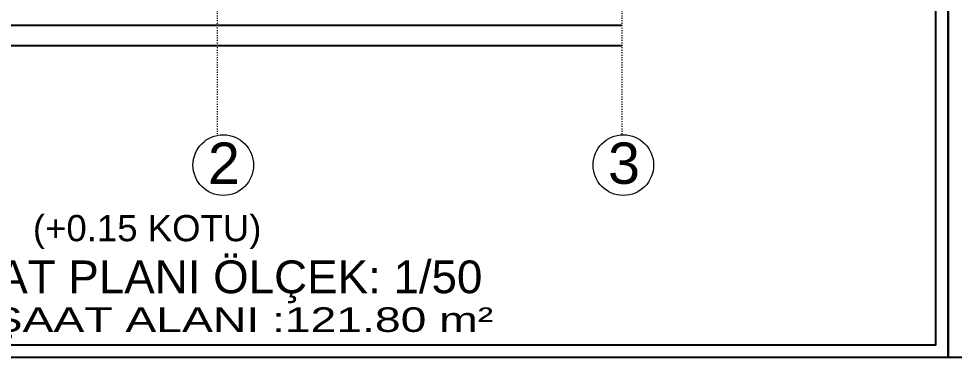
# Model space of a CAD drawing. Header units: centimetres. Extents: x -373760 to 14750, y -122502 to 29584.
# Drawn here: x -306833 to -295394, y -86589 to -82454 of the extents above; entities that cross this region are included whole.
import ezdxf
from ezdxf.enums import TextEntityAlignment as Align

# ---------------------------------------------------------------- set-up
doc = ezdxf.new("R2010")
doc.units = ezdxf.units.CM
doc.linetypes.add('ACAD_ISO03W100', pattern=[30, 12, -18])
doc.linetypes.add('DUZ', pattern=[0])
for name, color, linetype, lineweight in [('AKSLAR-P', 211, 'Continuous', 9), ('MS YAZI', 7, 'DUZ', 15), ('Ölçü iç KGK', 124, 'Continuous', 20)]:
    doc.layers.add(name, color=color, linetype=linetype, lineweight=lineweight)
doc.layers.add('CER', color=4, linetype='Continuous')
doc.layers.add('MH', color=20, linetype='Continuous')
doc.styles.get("Standard").update_dxf_attribs({"font": 'arial.ttf'})
doc.styles.add('YAZI', font='arial.ttf', dxfattribs={"height": 34})
doc.dimstyles.new('aydın ölçü', dxfattribs={"dimtxt": 10, "dimasz": 2.5, "dimexe": 5, "dimexo": 5, "dimtad": 1, "dimdec": 0, "dimtxsty": 'Standard', "dimblk": 'ARCHTICK', "dimcen": 2.5, "dimse1": 1, "dimse2": 1, "dimadec": 0, "dimazin": 0, "dimtfac": 1, "dimtdec": 0, "dimtix": 1, "dimtmove": 0, "dimatfit": 3, "dimfxl": 5, "dimfxlon": 1, "dimarcsym": 0})

# ---------------------------------------------------------------- blocks, each defined once
blk = doc.blocks.new('_ArchTick')
at = {"color": 0, "linetype": 'ByBlock', "const_width": 0.15}
blk.add_lwpolyline([(-0.5, -0.5), (0.5, 0.5)], dxfattribs=at)
blk = doc.blocks.new('*D259')
at = {"layer": 'Defpoints', "color": 0, "transparency": 16777216}
for p in [(-304406, -82532), (-309956, -82769), (-304406, -82769)]:
    blk.add_point(p, dxfattribs=at)
at = {"layer": 'Ölçü iç KGK', "color": 0, "lineweight": -2, "transparency": 16777216}
blk.add_line((-309956, -82532), (-304406, -82532), dxfattribs=at)
at = {"layer": 'Ölçü iç KGK', "color": 0, "lineweight": -2, "transparency": 16777216, "xscale": 2.5, "yscale": 2.5, "zscale": 2.5, "rotation": 180}
blk.add_blockref('_ArchTick', (-309956, -82532), dxfattribs=at)
at = {"layer": 'Ölçü iç KGK', "color": 0, "lineweight": -2, "transparency": 16777216, "xscale": 2.5, "yscale": 2.5, "zscale": 2.5}
blk.add_blockref('_ArchTick', (-304406, -82532), dxfattribs=at)
at = {"layer": 'Ölçü iç KGK', "color": 0, "transparency": 16777216, "insert": (-307181, -82527), "char_height": 10, "attachment_point": 5}
blk.add_mtext('5550', dxfattribs=at)
blk = doc.blocks.new('*D260')
at = {"layer": 'Defpoints', "color": 0, "transparency": 16777216}
for p in [(-299457, -82532), (-299457, -82532), (-304406, -82769)]:
    blk.add_point(p, dxfattribs=at)
at = {"layer": 'Ölçü iç KGK', "color": 0, "lineweight": -2, "transparency": 16777216}
blk.add_line((-304406, -82532), (-299457, -82532), dxfattribs=at)
at = {"layer": 'Ölçü iç KGK', "color": 0, "lineweight": -2, "transparency": 16777216, "xscale": 2.5, "yscale": 2.5, "zscale": 2.5, "rotation": 180}
blk.add_blockref('_ArchTick', (-304406, -82532), dxfattribs=at)
at = {"layer": 'Ölçü iç KGK', "color": 0, "lineweight": -2, "transparency": 16777216, "xscale": 2.5, "yscale": 2.5, "zscale": 2.5}
blk.add_blockref('_ArchTick', (-299457, -82532), dxfattribs=at)
at = {"layer": 'Ölçü iç KGK', "color": 0, "transparency": 16777216, "insert": (-301932, -82527), "char_height": 10, "attachment_point": 5}
blk.add_mtext('4949', dxfattribs=at)
blk = doc.blocks.new('*D261')
at = {"layer": 'Defpoints', "color": 0, "transparency": 16777216}
for p in [(-299457, -82783), (-309956, -82917), (-299457, -82917)]:
    blk.add_point(p, dxfattribs=at)
at = {"layer": 'Ölçü iç KGK', "color": 0, "lineweight": -2, "transparency": 16777216}
blk.add_line((-309956, -82783), (-299457, -82783), dxfattribs=at)
at = {"layer": 'Ölçü iç KGK', "color": 0, "lineweight": -2, "transparency": 16777216, "xscale": 2.5, "yscale": 2.5, "zscale": 2.5, "rotation": 180}
blk.add_blockref('_ArchTick', (-309956, -82783), dxfattribs=at)
at = {"layer": 'Ölçü iç KGK', "color": 0, "lineweight": -2, "transparency": 16777216, "xscale": 2.5, "yscale": 2.5, "zscale": 2.5}
blk.add_blockref('_ArchTick', (-299457, -82783), dxfattribs=at)
at = {"layer": 'Ölçü iç KGK', "color": 0, "transparency": 16777216, "insert": (-304707, -82778), "char_height": 10, "attachment_point": 5}
blk.add_mtext('10499', dxfattribs=at)

msp = doc.modelspace()

# ---------------------------------------------------------------- linework, layer by layer
at = {"layer": 'AKSLAR-P', "linetype": 'ACAD_ISO03W100'}
for p, q in [((-304406.38, -66063.28), (-304406.38, -83871.95)), ((-299457.03, -66063.45), (-299457.03, -83872.12))]:
    msp.add_line(p, q, dxfattribs=at)
at = {"layer": 'AKSLAR-P'}
for centre in [(-304331.58, -84242.24), (-299440.06, -84241.95)]:
    msp.add_circle(centre, 370.22, dxfattribs=at)
at = {"layer": 'CER', "color": 2}
for points in [[(-315410.17, -86588.86), (-295468.64, -86588.86), (-295468.64, -56588.86), (-315410.17, -56588.86)], [(-295468.64, -86588.86), (-275527.11, -86588.86), (-275527.11, -56588.86), (-295468.64, -56588.86)], [(-315260.17, -86438.86), (-295618.64, -86438.86), (-295618.64, -56738.86), (-315260.17, -56738.86)]]:
    msp.add_lwpolyline(points, close=True, dxfattribs=at)

# ---------------------------------------------------------------- texts
at = {"layer": 'AKSLAR-P'}
for s, p in [('2', (-304519.4, -84470.72, -275161.01)), ('3', (-299627.88, -84470.43, -275161.01))]:
    msp.add_text(s, height=504.66, rotation=0.000004, dxfattribs=at).set_placement(p)
at = {"layer": 'MH', "style": 'YAZI', "width": 1.35}
msp.add_text('BRÜT İNŞAAT ALANI :121.80 m²', height=300, dxfattribs=at).set_placement((-305228.28, -86279.52), align=Align.CENTER)
at = {"layer": 'MS YAZI', "style": 'YAZI'}
for s, height, p in [('(+0.15 KOTU)', 320, (-305262.08, -85011.68)), ('ZEMİN KAT PLANI ÖLÇEK: 1/50', 400, (-305262.08, -85606.79))]:
    msp.add_text(s, height=height, dxfattribs=at).set_placement(p, align=Align.MIDDLE_CENTER)

# ---------------------------------------------------------------- dimensions: what is measured, and where the dimension line sits
at = {"layer": 'Ölçü iç KGK'}
for base, p1, p2, picture, middle in [((-304406.38, -82532.33), (-309956.4, -82768.56), (-304406.38, -82768.56), '*D259', (-307181.39, -82526.6)), ((-299457.03, -82783.28), (-309956.4, -82917.04), (-299457.03, -82917.04), '*D261', (-304706.72, -82777.55))]:
    dim = msp.add_linear_dim(base=base, p1=p1, p2=p2, dimstyle='aydın ölçü', dxfattribs=at)
    dim.commit()
    dim.dimension.update_dxf_attribs({"geometry": picture, "text_midpoint": middle})
dim = msp.add_linear_dim(base=(-299457.03, -82532.33), p1=(-304406.38, -82768.56), p2=(-299457.03, -82532.33), dimstyle='aydın ölçü', override={"dimtmove": 1}, dxfattribs=at)
dim.commit()
dim.dimension.update_dxf_attribs({"geometry": '*D260', "text_midpoint": (-301931.71, -82526.6)})

doc.saveas('drawing.dxf')
